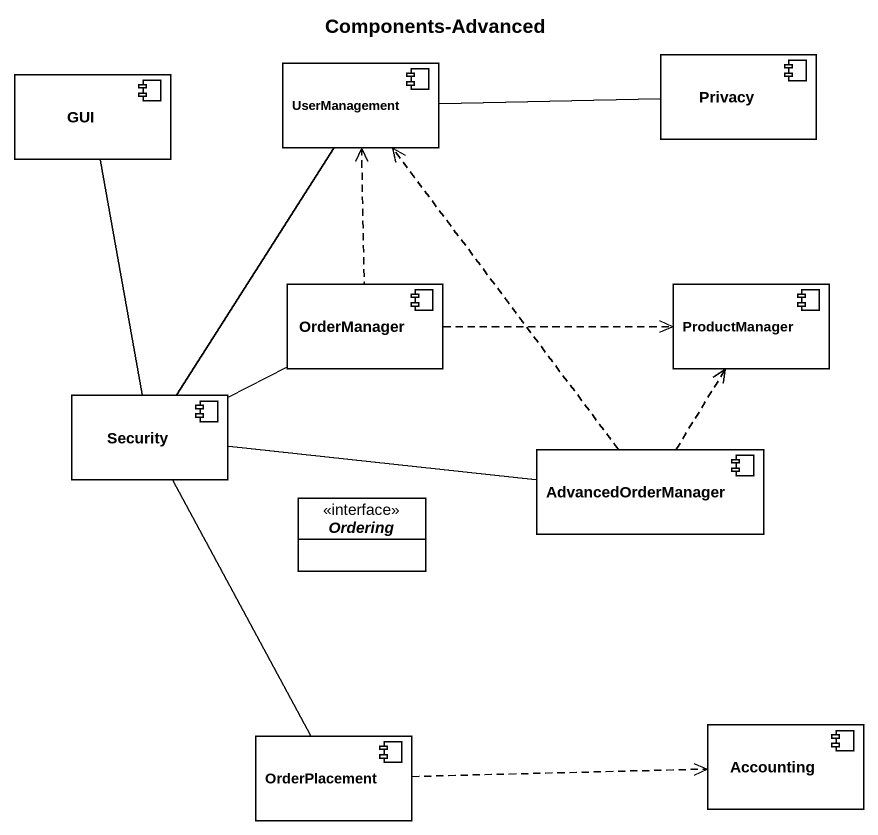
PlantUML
@startuml
title Components-Advanced
allowmixing
hide circle
hide empty members
component UserManagement
component Privacy
component GUI
component OrderManager
component ProductManager
component Security
component AdvancedOrderManager
interface Ordering
component OrderPlacement
component Accounting
UserManagement <.. OrderManager
UserManagement -- Security
Privacy -left- UserManagement
OrderManager .right.> ProductManager
Security -up- GUI
Security -right- OrderManager
Security -- OrderPlacement
AdvancedOrderManager .up.> UserManagement
AdvancedOrderManager .up.> ProductManager
AdvancedOrderManager -left- Security
OrderPlacement .right.> Accounting
@enduml
